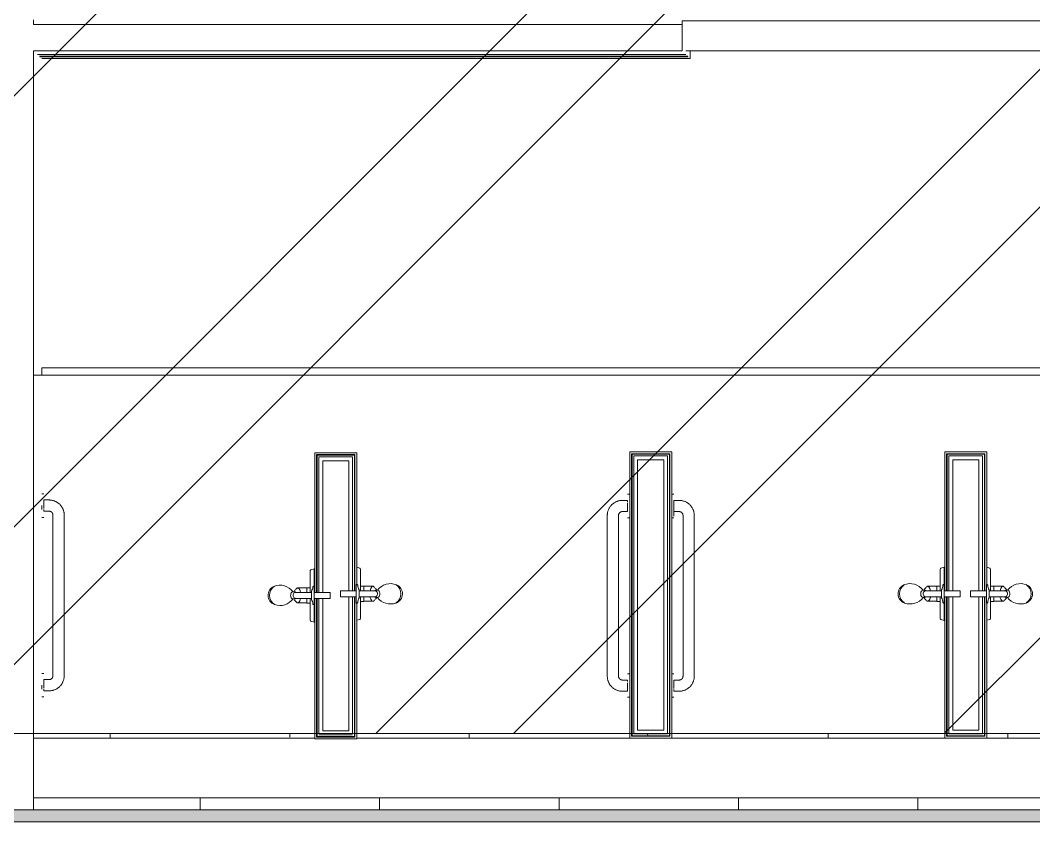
# Model space of a CAD drawing. Header units: inches. Extents: x -1442 to 61540, y -36095 to 93.
# Drawn here: x 59768.4 to 59904, y -22798.5 to -22691.4 of the extents above; entities that cross this region are included whole.
import ezdxf

# ---------------------------------------------------------------- set-up
doc = ezdxf.new("R2010")
doc.units = ezdxf.units.IN
doc.header["$MEASUREMENT"] = 0
for name, color, linetype, lineweight in [('A-DETL', 90, 'Continuous', 9), ('A-DETL-GENF', 92, 'Continuous', 9), ('A-FLOR', 192, 'Continuous', 9), ('A-FLOR-PATT', 8, 'Continuous', 9), ('A-GENM', 13, 'Continuous', 9), ('A-WALL', 113, 'Continuous', 9), ('A-WALL-PATT', 111, 'Continuous', 15), ('I-WALL', 2, 'Continuous', 9), ('P-SANR-FIXT', 6, 'Continuous', 9), ('Q-SPCQ', 91, 'Continuous', 9), ('S-BEAM', 12, 'Continuous', 9)]:
    doc.layers.add(name, color=color, linetype=linetype, lineweight=lineweight)
pattern_1 = [(296.565, (34306.39, 34.56), (0.0002, 230.39997), [25.76, -489.431]), (33.69, (34317.91, 11.52), (0.0005, 230.3997), [41.536, -789.183]), (33.69, (34548.31, 11.52), (0.0005, 230.3997), [41.536, -789.183]), (33.69, (34778.71, 11.52), (0.0005, 230.3997), [41.536, -789.183]), (116.565, (34352.47, 34.56), (0.0002, 230.39997), [25.76, -489.431]), (213.69, (34340.95, 57.6), (0.0005, 230.3997), [41.536, -789.183]), (213.69, (34571.35, 57.6), (0.0005, 230.3997), [41.536, -789.183]), (213.69, (34801.75, 57.6), (0.0005, 230.3997), [41.536, -789.183]), (26.565, (34398.55, 34.56), (0.0002, 230.4), [51.519, -463.671]), (26.565, (34628.95, 34.56), (0.0002, 230.4), [51.519, -463.671]), (270, (34444.63, 57.6), (230.4, 1e-14), [23.04, -207.36]), (225, (34444.63, 34.56), (-3e-14, 230.3994), [32.583, -293.251]), (135, (34421.59, 11.52), (3e-14, 230.3994), [32.583, -293.251]), (288.435, (34352.47, 103.68), (-0.0002, 230.40039), [36.429, -692.159]), (18.435, (34364, 69.12), (-0.0002, 230.4004), [36.429, -692.159]), (18.435, (34594.4, 69.12), (-0.0002, 230.4004), [36.429, -692.159]), (18.435, (34824.8, 69.12), (-0.0002, 230.4004), [36.429, -692.159]), (135, (34398.55, 80.64), (3e-14, 230.3994), [32.583, -293.251]), (180, (34375.5, 103.68), (-3e-14, -230.4), [23.04, -207.36]), (251.565, (34294.87, 161.28), (0.0002, 230.40039), [36.429, -692.159]), (315, (34283.35, 126.72), (-3e-14, 230.3994), [32.583, -293.251]), (71.565, (34306.39, 103.68), (0.0002, 230.40039), [36.429, -692.159]), (135, (34317.91, 138.24), (3e-14, 230.3994), [32.583, -293.251]), (225, (34387.03, 161.28), (-3e-14, 230.3994), [32.583, -293.251]), (123.69, (34363.99, 138.24), (0.00055, 230.3997), [41.536, -789.183]), (123.69, (34594.39, 138.24), (0.00055, 230.3997), [41.536, -789.183]), (26.565, (34340.95, 172.8), (0.0002, 230.4), [25.76, -489.431]), (26.565, (34571.35, 172.8), (0.0002, 230.4), [25.76, -489.431]), (315, (34363.99, 184.32), (-3e-14, 230.3994), [32.583, -293.251]), (213.69, (34467.67, 218.88), (0.0005, 230.3997), [41.536, -789.183]), (213.69, (34698.07, 218.88), (0.0005, 230.3997), [41.536, -789.183]), (213.69, (34928.47, 218.88), (0.0005, 230.3997), [41.536, -789.183]), (296.565, (34433.11, 195.84), (0.0002, 230.39997), [25.76, -489.431]), (45, (34444.63, 172.8), (3e-14, 230.3994), [32.583, -293.251]), (90, (34467.67, 195.84), (-230.4, 1e-14), [23.04, -207.36]), (213.69, (34364, 230.4), (0.0005, 230.3997), [41.536, -789.183]), (213.69, (34594.4, 230.4), (0.0005, 230.3997), [41.536, -789.183]), (213.69, (34824.8, 230.4), (0.0005, 230.3997), [41.536, -789.183]), (315, (34329.43, 207.36), (-3e-14, 230.3994), [16.292, -309.543]), (26.565, (34340.95, 195.84), (0.0002, 230.4), [25.76, -489.431]), (26.565, (34571.35, 195.84), (0.0002, 230.4), [25.76, -489.431]), (90, (34364, 207.36), (-230.4, 1e-14), [23.04, -207.36]), (333.435, (34271.83, 218.88), (-0.0002, 230.4), [25.76, -489.431]), (333.435, (34502.23, 218.88), (-0.0002, 230.4), [25.76, -489.431]), (243.435, (34294.87, 207.36), (-0.0002, 230.39997), [25.76, -489.431]), (161.565, (34283.35, 184.32), (0.0002, 230.4004), [36.429, -692.159]), (161.565, (34513.75, 184.32), (0.0002, 230.4004), [36.429, -692.159]), (161.565, (34744.15, 184.32), (0.0002, 230.4004), [36.429, -692.159]), (45, (34248.79, 195.84), (3e-14, 230.3994), [32.583, -293.251]), (26.565, (34260.31, 0), (0.0002, 230.4), [25.76, -489.431]), (26.565, (34490.71, 0), (0.0002, 230.4), [25.76, -489.431]), (116.565, (34283.35, 11.52), (0.0002, 230.39997), [25.76, -489.431]), (206.565, (34271.83, 34.56), (0.0002, 230.4), [25.76, -489.431]), (206.565, (34502.23, 34.56), (0.0002, 230.4), [25.76, -489.431]), (296.565, (34248.79, 23.04), (0.0002, 230.39997), [25.76, -489.431]), (14.036, (34421.6, 103.68), (0.0007, 230.4001), [47.498, -902.465]), (14.036, (34652, 103.68), (0.0007, 230.4001), [47.498, -902.465]), (14.036, (34882.4, 103.68), (0.0007, 230.4001), [47.498, -902.465]), (14.036, (35112.8, 103.68), (0.0007, 230.4001), [47.498, -902.465]), (135, (34467.67, 115.2), (3e-14, 230.3994), [32.583, -293.251]), (198.435, (34444.63, 138.24), (-0.0002, 230.4004), [36.429, -692.159]), (198.435, (34675.03, 138.24), (-0.0002, 230.4004), [36.429, -692.159]), (198.435, (34905.43, 138.24), (-0.0002, 230.4004), [36.429, -692.159]), (296.565, (34410.07, 126.72), (0.0002, 230.39997), [25.76, -489.431]), (333.435, (34260.31, 69.12), (-0.0002, 230.4), [25.76, -489.431]), (333.435, (34490.71, 69.12), (-0.0002, 230.4), [25.76, -489.431]), (45, (34283.35, 57.6), (3e-14, 230.3994), [16.292, -309.543]), (116.565, (34294.87, 69.12), (0.0002, 230.39997), [25.76, -489.431]), (225, (34283.35, 92.16), (-3e-14, 230.3994), [32.583, -293.251])]

# ---------------------------------------------------------------- blocks, each defined once
blk = doc.blocks.new('817_Grab_Bars - 8170-001240-V39-Life Safety Plan')
at = {"layer": 'Q-SPCQ', "color": 7}
for p, q in [((25501.08, -22754.83), (25500.8, -22754.83)), ((25500.8, -22755.65), (25500.08, -22755.65)), ((25500.8, -22755.87), (25500.8, -22755.65)), ((25500.8, -22755.65), (25500.8, -22755.87)), ((25500.8, -22756.4), (25500.8, -22756.01)), ((25500.8, -22756.02), (25500.8, -22756.4)), ((25500.8, -22756.93), (25500.8, -22756.4)), ((25501.08, -22755.87), (25501.08, -22756.4)), ((25501.08, -22756.4), (25501.08, -22756.4)), ((25498.08, -22757.65), (25498.08, -22779.15)), ((25499.58, -22779.15), (25499.58, -22757.65)), ((25500.08, -22757.15), (25500.8, -22757.15)), ((25500.8, -22756.93), (25500.8, -22757.15)), ((25500.8, -22757.15), (25500.8, -22756.93)), ((25500.8, -22757.96), (25501.08, -22757.96)), ((25500.8, -22779.65), (25500.08, -22779.65)), ((25501.08, -22778.83), (25500.8, -22778.83)), ((25500.8, -22779.87), (25500.8, -22779.65)), ((25500.8, -22779.65), (25500.8, -22779.87)), ((25501.08, -22779.87), (25501.08, -22780.4)), ((25500.08, -22781.15), (25500.8, -22781.15)), ((25500.8, -22780.4), (25500.8, -22780.01)), ((25500.8, -22780.02), (25500.8, -22780.4)), ((25500.8, -22780.93), (25500.8, -22780.4)), ((25500.8, -22780.93), (25500.8, -22781.15)), ((25500.8, -22781.15), (25500.8, -22780.93)), ((25501.08, -22780.4), (25501.08, -22780.4)), ((25500.8, -22781.96), (25501.08, -22781.96))]:
    blk.add_line(p, q, dxfattribs=at)
at = {"layer": 'Q-SPCQ', "color": 7, "flags": 128}
for points in [[(25500.08, -22755.65), (25500, -22755.65), (25499.92, -22755.65), (25499.84, -22755.66), (25499.76, -22755.67), (25499.68, -22755.69), (25499.6, -22755.7), (25499.53, -22755.72), (25499.45, -22755.75), (25499.37, -22755.77), (25499.3, -22755.8), (25499.23, -22755.84), (25499.15, -22755.87), (25499.08, -22755.91), (25499.02, -22755.95), (25498.95, -22756), (25498.88, -22756.04), (25498.82, -22756.09), (25498.76, -22756.14), (25498.7, -22756.2), (25498.64, -22756.25), (25498.59, -22756.31), (25498.54, -22756.37), (25498.49, -22756.43), (25498.44, -22756.5), (25498.39, -22756.57), (25498.35, -22756.63), (25498.31, -22756.7), (25498.28, -22756.78), (25498.24, -22756.85), (25498.21, -22756.92), (25498.19, -22757), (25498.16, -22757.07), (25498.14, -22757.15), (25498.12, -22757.23), (25498.11, -22757.31), (25498.09, -22757.39), (25498.09, -22757.47), (25498.08, -22757.55), (25498.08, -22757.62), (25498.08, -22757.65)], [(25499.58, -22757.65), (25499.58, -22757.63), (25499.58, -22757.61), (25499.58, -22757.59), (25499.58, -22757.57), (25499.59, -22757.55), (25499.59, -22757.53), (25499.6, -22757.51), (25499.6, -22757.49), (25499.61, -22757.47), (25499.62, -22757.45), (25499.63, -22757.43), (25499.63, -22757.42), (25499.64, -22757.4), (25499.65, -22757.38), (25499.67, -22757.36), (25499.68, -22757.35), (25499.69, -22757.33), (25499.7, -22757.32), (25499.72, -22757.3), (25499.73, -22757.29), (25499.74, -22757.27), (25499.76, -22757.26), (25499.77, -22757.25), (25499.79, -22757.24), (25499.81, -22757.23), (25499.82, -22757.22), (25499.84, -22757.21), (25499.86, -22757.2), (25499.88, -22757.19), (25499.9, -22757.18), (25499.92, -22757.17), (25499.93, -22757.17), (25499.95, -22757.16), (25499.97, -22757.16), (25499.99, -22757.15), (25500.01, -22757.15), (25500.03, -22757.15), (25500.05, -22757.15), (25500.07, -22757.15), (25500.08, -22757.15)], [(25498.08, -22779.15), (25498.08, -22779.23), (25498.08, -22779.31), (25498.09, -22779.39), (25498.1, -22779.47), (25498.12, -22779.54), (25498.14, -22779.62), (25498.16, -22779.7), (25498.18, -22779.78), (25498.21, -22779.85), (25498.24, -22779.93), (25498.27, -22780), (25498.3, -22780.07), (25498.34, -22780.14), (25498.38, -22780.21), (25498.43, -22780.28), (25498.47, -22780.34), (25498.52, -22780.4), (25498.57, -22780.47), (25498.63, -22780.52), (25498.68, -22780.58), (25498.74, -22780.64), (25498.8, -22780.69), (25498.87, -22780.74), (25498.93, -22780.78), (25499, -22780.83), (25499.07, -22780.87), (25499.14, -22780.91), (25499.21, -22780.95), (25499.28, -22780.98), (25499.35, -22781.01), (25499.43, -22781.04), (25499.5, -22781.06), (25499.58, -22781.08), (25499.66, -22781.1), (25499.74, -22781.12), (25499.82, -22781.13), (25499.9, -22781.14), (25499.98, -22781.14), (25500.06, -22781.15), (25500.08, -22781.15)], [(25500.08, -22779.65), (25500.06, -22779.65), (25500.04, -22779.64), (25500.02, -22779.64), (25500, -22779.64), (25499.98, -22779.64), (25499.96, -22779.63), (25499.94, -22779.63), (25499.92, -22779.62), (25499.9, -22779.61), (25499.88, -22779.61), (25499.86, -22779.6), (25499.85, -22779.59), (25499.83, -22779.58), (25499.81, -22779.57), (25499.8, -22779.56), (25499.78, -22779.55), (25499.76, -22779.54), (25499.75, -22779.52), (25499.73, -22779.51), (25499.72, -22779.49), (25499.71, -22779.48), (25499.69, -22779.47), (25499.68, -22779.45), (25499.67, -22779.43), (25499.66, -22779.42), (25499.65, -22779.4), (25499.64, -22779.38), (25499.63, -22779.36), (25499.62, -22779.35), (25499.61, -22779.33), (25499.6, -22779.31), (25499.6, -22779.29), (25499.59, -22779.27), (25499.59, -22779.25), (25499.59, -22779.23), (25499.58, -22779.21), (25499.58, -22779.19), (25499.58, -22779.17), (25499.58, -22779.15), (25499.58, -22779.15)]]:
    blk.add_lwpolyline(points, dxfattribs=at)
blk = doc.blocks.new('817_Grab_Bars - 8170-001240-25748-Life Safety Plan')
at = {"layer": 'Q-SPCQ', "color": 7}
for p, q in [((25395.89, -22754.73), (25395.61, -22754.73)), ((25395.61, -22755.55), (25394.89, -22755.55)), ((25395.61, -22755.77), (25395.61, -22755.55)), ((25395.61, -22755.55), (25395.61, -22755.77)), ((25395.61, -22756.3), (25395.61, -22755.91)), ((25395.61, -22755.92), (25395.61, -22756.3)), ((25395.61, -22756.83), (25395.61, -22756.3)), ((25395.61, -22756.83), (25395.61, -22757.05)), ((25395.61, -22757.05), (25395.61, -22756.83)), ((25392.89, -22757.55), (25392.89, -22779.05)), ((25394.39, -22779.05), (25394.39, -22757.55)), ((25394.89, -22757.05), (25395.61, -22757.05)), ((25395.61, -22757.86), (25395.89, -22757.86)), ((25395.61, -22779.55), (25394.89, -22779.55)), ((25395.89, -22778.73), (25395.61, -22778.73)), ((25395.61, -22779.77), (25395.61, -22779.55)), ((25395.61, -22779.55), (25395.61, -22779.77)), ((25395.61, -22780.3), (25395.61, -22779.91)), ((25395.61, -22779.92), (25395.61, -22780.3)), ((25394.89, -22781.05), (25395.61, -22781.05)), ((25395.61, -22780.83), (25395.61, -22780.3)), ((25395.61, -22780.83), (25395.61, -22781.05)), ((25395.61, -22781.05), (25395.61, -22780.83)), ((25395.61, -22781.86), (25395.89, -22781.86))]:
    blk.add_line(p, q, dxfattribs=at)
at = {"layer": 'Q-SPCQ', "color": 7, "flags": 128}
for points in [[(25394.89, -22755.55), (25394.81, -22755.55), (25394.73, -22755.55), (25394.65, -22755.56), (25394.57, -22755.57), (25394.49, -22755.59), (25394.41, -22755.6), (25394.34, -22755.62), (25394.26, -22755.65), (25394.19, -22755.68), (25394.11, -22755.7), (25394.04, -22755.74), (25393.97, -22755.77), (25393.9, -22755.81), (25393.83, -22755.85), (25393.76, -22755.9), (25393.7, -22755.94), (25393.63, -22755.99), (25393.57, -22756.04), (25393.51, -22756.1), (25393.46, -22756.15), (25393.4, -22756.21), (25393.35, -22756.27), (25393.3, -22756.34), (25393.25, -22756.4), (25393.21, -22756.47), (25393.17, -22756.53), (25393.13, -22756.6), (25393.09, -22756.68), (25393.06, -22756.75), (25393.03, -22756.82), (25393, -22756.9), (25392.97, -22756.97), (25392.95, -22757.05), (25392.93, -22757.13), (25392.92, -22757.21), (25392.91, -22757.29), (25392.9, -22757.37), (25392.89, -22757.45), (25392.89, -22757.53), (25392.89, -22757.55)], [(25394.39, -22757.55), (25394.39, -22757.53), (25394.39, -22757.51), (25394.39, -22757.49), (25394.4, -22757.47), (25394.4, -22757.45), (25394.4, -22757.43), (25394.41, -22757.41), (25394.42, -22757.39), (25394.42, -22757.37), (25394.43, -22757.35), (25394.44, -22757.33), (25394.45, -22757.32), (25394.46, -22757.3), (25394.47, -22757.28), (25394.48, -22757.26), (25394.49, -22757.25), (25394.5, -22757.23), (25394.51, -22757.22), (25394.53, -22757.2), (25394.54, -22757.19), (25394.56, -22757.17), (25394.57, -22757.16), (25394.59, -22757.15), (25394.6, -22757.14), (25394.62, -22757.13), (25394.64, -22757.12), (25394.65, -22757.11), (25394.67, -22757.1), (25394.69, -22757.09), (25394.71, -22757.08), (25394.73, -22757.07), (25394.75, -22757.07), (25394.77, -22757.06), (25394.79, -22757.06), (25394.81, -22757.05), (25394.83, -22757.05), (25394.84, -22757.05), (25394.86, -22757.05), (25394.88, -22757.05), (25394.89, -22757.05)], [(25392.89, -22779.05), (25392.89, -22779.13), (25392.9, -22779.21), (25392.9, -22779.29), (25392.92, -22779.37), (25392.93, -22779.44), (25392.95, -22779.52), (25392.97, -22779.6), (25392.99, -22779.68), (25393.02, -22779.75), (25393.05, -22779.83), (25393.08, -22779.9), (25393.12, -22779.97), (25393.15, -22780.04), (25393.2, -22780.11), (25393.24, -22780.18), (25393.29, -22780.24), (25393.34, -22780.3), (25393.39, -22780.37), (25393.44, -22780.42), (25393.5, -22780.48), (25393.56, -22780.54), (25393.62, -22780.59), (25393.68, -22780.64), (25393.74, -22780.69), (25393.81, -22780.73), (25393.88, -22780.77), (25393.95, -22780.81), (25394.02, -22780.85), (25394.09, -22780.88), (25394.17, -22780.91), (25394.24, -22780.94), (25394.32, -22780.96), (25394.39, -22780.98), (25394.47, -22781), (25394.55, -22781.02), (25394.63, -22781.03), (25394.71, -22781.04), (25394.79, -22781.04), (25394.87, -22781.05), (25394.89, -22781.05)], [(25394.89, -22779.55), (25394.87, -22779.55), (25394.85, -22779.55), (25394.83, -22779.54), (25394.81, -22779.54), (25394.79, -22779.54), (25394.77, -22779.53), (25394.75, -22779.53), (25394.73, -22779.52), (25394.71, -22779.51), (25394.7, -22779.51), (25394.68, -22779.5), (25394.66, -22779.49), (25394.64, -22779.48), (25394.62, -22779.47), (25394.61, -22779.46), (25394.59, -22779.45), (25394.58, -22779.44), (25394.56, -22779.42), (25394.55, -22779.41), (25394.53, -22779.4), (25394.52, -22779.38), (25394.5, -22779.37), (25394.49, -22779.35), (25394.48, -22779.33), (25394.47, -22779.32), (25394.46, -22779.3), (25394.45, -22779.28), (25394.44, -22779.26), (25394.43, -22779.25), (25394.42, -22779.23), (25394.42, -22779.21), (25394.41, -22779.19), (25394.41, -22779.17), (25394.4, -22779.15), (25394.4, -22779.13), (25394.39, -22779.11), (25394.39, -22779.09), (25394.39, -22779.07), (25394.39, -22779.05), (25394.39, -22779.05)]]:
    blk.add_lwpolyline(points, dxfattribs=at)
blk = doc.blocks.new('817_Grab_Bars - 8170-001240-V40-Life Safety Plan')
at = {"layer": 'Q-SPCQ', "color": 7}
for p, q in [((25607.05, -22754.72), (25606.77, -22754.72)), ((25607.77, -22755.54), (25607.05, -22755.54)), ((25607.05, -22755.76), (25607.05, -22755.54)), ((25607.05, -22755.54), (25607.05, -22755.76)), ((25607.05, -22755.76), (25607.05, -22756.29)), ((25607.05, -22756.29), (25607.05, -22757.07)), ((25607.05, -22756.66), (25607.05, -22756.29)), ((25607.05, -22757.64), (25607.05, -22756.68)), ((25607.05, -22756.82), (25607.05, -22757.04)), ((25607.05, -22757.04), (25607.05, -22756.82)), ((25606.77, -22757.85), (25607.05, -22757.85)), ((25607.05, -22757.04), (25607.77, -22757.04)), ((25607.05, -22757.07), (25607.05, -22757.64)), ((25608.27, -22757.54), (25608.27, -22779.04)), ((25609.77, -22779.04), (25609.77, -22757.54)), ((25607.05, -22778.72), (25606.77, -22778.72)), ((25607.77, -22779.54), (25607.05, -22779.54)), ((25607.05, -22779.76), (25607.05, -22779.54)), ((25607.05, -22779.54), (25607.05, -22779.76)), ((25607.05, -22779.76), (25607.05, -22780.29)), ((25607.05, -22780.29), (25607.05, -22780.68)), ((25607.05, -22780.66), (25607.05, -22780.29)), ((25607.05, -22780.82), (25607.05, -22781.04)), ((25607.05, -22781.04), (25607.05, -22780.82)), ((25607.05, -22781.04), (25607.77, -22781.04)), ((25606.77, -22781.85), (25607.05, -22781.85))]:
    blk.add_line(p, q, dxfattribs=at)
at = {"layer": 'Q-SPCQ', "color": 7, "flags": 128}
for points in [[(25609.77, -22757.54), (25609.76, -22757.46), (25609.76, -22757.38), (25609.75, -22757.3), (25609.74, -22757.22), (25609.73, -22757.14), (25609.71, -22757.06), (25609.69, -22756.98), (25609.66, -22756.91), (25609.64, -22756.83), (25609.61, -22756.76), (25609.57, -22756.69), (25609.54, -22756.61), (25609.5, -22756.54), (25609.46, -22756.47), (25609.42, -22756.41), (25609.37, -22756.34), (25609.32, -22756.28), (25609.27, -22756.22), (25609.21, -22756.16), (25609.16, -22756.1), (25609.1, -22756.05), (25609.04, -22756), (25608.98, -22755.95), (25608.91, -22755.9), (25608.85, -22755.85), (25608.78, -22755.81), (25608.71, -22755.77), (25608.64, -22755.74), (25608.56, -22755.7), (25608.49, -22755.67), (25608.41, -22755.65), (25608.34, -22755.62), (25608.26, -22755.6), (25608.18, -22755.58), (25608.11, -22755.57), (25608.03, -22755.55), (25607.95, -22755.55), (25607.87, -22755.54), (25607.79, -22755.54), (25607.77, -22755.54)], [(25607.77, -22757.04), (25607.79, -22757.04), (25607.81, -22757.04), (25607.83, -22757.04), (25607.84, -22757.04), (25607.86, -22757.05), (25607.88, -22757.05), (25607.9, -22757.06), (25607.92, -22757.06), (25607.94, -22757.07), (25607.96, -22757.08), (25607.98, -22757.08), (25608, -22757.09), (25608.01, -22757.1), (25608.03, -22757.11), (25608.05, -22757.12), (25608.06, -22757.14), (25608.08, -22757.15), (25608.09, -22757.16), (25608.11, -22757.17), (25608.12, -22757.19), (25608.14, -22757.2), (25608.15, -22757.22), (25608.16, -22757.23), (25608.17, -22757.25), (25608.19, -22757.27), (25608.2, -22757.28), (25608.21, -22757.3), (25608.22, -22757.32), (25608.22, -22757.34), (25608.23, -22757.36), (25608.24, -22757.37), (25608.24, -22757.39), (25608.25, -22757.41), (25608.25, -22757.43), (25608.26, -22757.45), (25608.26, -22757.47), (25608.26, -22757.49), (25608.26, -22757.51), (25608.27, -22757.53), (25608.27, -22757.54)], [(25607.77, -22781.04), (25607.85, -22781.04), (25607.93, -22781.03), (25608, -22781.02), (25608.08, -22781.01), (25608.16, -22781), (25608.24, -22780.98), (25608.32, -22780.96), (25608.39, -22780.94), (25608.47, -22780.91), (25608.54, -22780.88), (25608.62, -22780.85), (25608.69, -22780.81), (25608.76, -22780.77), (25608.83, -22780.73), (25608.89, -22780.69), (25608.96, -22780.64), (25609.02, -22780.59), (25609.08, -22780.54), (25609.14, -22780.49), (25609.2, -22780.43), (25609.25, -22780.37), (25609.31, -22780.31), (25609.36, -22780.25), (25609.4, -22780.18), (25609.45, -22780.12), (25609.49, -22780.05), (25609.53, -22779.98), (25609.57, -22779.91), (25609.6, -22779.84), (25609.63, -22779.76), (25609.66, -22779.69), (25609.68, -22779.61), (25609.7, -22779.53), (25609.72, -22779.46), (25609.74, -22779.38), (25609.75, -22779.3), (25609.76, -22779.22), (25609.76, -22779.14), (25609.77, -22779.06), (25609.77, -22779.04)], [(25608.27, -22779.04), (25608.26, -22779.06), (25608.26, -22779.08), (25608.26, -22779.1), (25608.26, -22779.12), (25608.26, -22779.14), (25608.25, -22779.16), (25608.25, -22779.18), (25608.24, -22779.19), (25608.23, -22779.21), (25608.23, -22779.23), (25608.22, -22779.25), (25608.21, -22779.27), (25608.2, -22779.29), (25608.19, -22779.3), (25608.18, -22779.32), (25608.17, -22779.34), (25608.15, -22779.35), (25608.14, -22779.37), (25608.13, -22779.38), (25608.11, -22779.4), (25608.1, -22779.41), (25608.08, -22779.42), (25608.07, -22779.43), (25608.05, -22779.45), (25608.04, -22779.46), (25608.02, -22779.47), (25608, -22779.48), (25607.98, -22779.49), (25607.96, -22779.5), (25607.95, -22779.5), (25607.93, -22779.51), (25607.91, -22779.52), (25607.89, -22779.52), (25607.87, -22779.53), (25607.85, -22779.53), (25607.83, -22779.53), (25607.81, -22779.54), (25607.79, -22779.54), (25607.77, -22779.54), (25607.77, -22779.54)]]:
    blk.add_lwpolyline(points, dxfattribs=at)
blk = doc.blocks.new('Shower Tile Threshold - Shower Tile Threshold-209406-Life Safety Plan')
at = {"layer": 'A-GENM', "color": 7}
for p, q in [((-36, -5.8), (-36, -5.5)), ((-36, -6), (-36, -5.8)), ((-36, -6), (12, -6)), ((12, -5.5), (12, -5.8)), ((12, -5.8), (12, -6))]:
    blk.add_line(p, q, dxfattribs=at)
blk = doc.blocks.new('Shower-Unit-Zurn-Z7301-SS-MT-DV2P-HW - Z7301-SS-MT-DV2P-HW-253514-Life Safety Plan')
at = {"layer": 'P-SANR-FIXT', "color": 7}
for p, q in [((-0.48, 2.64), (-0.48, 2.84)), ((0.48, 2.84), (0.48, 2.64)), ((-1, 0.99), (-1, 2.23)), ((-0.4, 0.38), (-0.4, 2.46)), ((0.4, 2.46), (0.4, 0.38)), ((1, 2.23), (1, 0.99)), ((-3.56, 0), (-3.43, 0.45)), ((-1.24, 0), (-3.56, 0)), ((-3.31, 0.54), (-1.03, 0.54)), ((-1.24, 0), (-1.24, 0.1)), ((-1.03, 0.99), (-1, 0.99)), ((-1.03, 0.54), (-1.03, 0.99)), ((-1.03, 0.54), (-0.4, 0.54)), ((-1, 0.99), (-0.4, 0.99)), ((-0.55, 0.38), (-0.4, 0.38)), ((-0.4, 0.38), (0.4, 0.38)), ((0.4, 0.99), (1, 0.99)), ((0.4, 0.54), (1.03, 0.54)), ((0.4, 0.38), (0.55, 0.38)), ((1, 0.99), (1.03, 0.99)), ((1.03, 0.99), (1.03, 0.54)), ((1.03, 0.54), (3.31, 0.54)), ((1.24, 0.1), (1.24, 0)), ((3.56, 0), (1.24, 0)), ((3.43, 0.45), (3.56, 0)), ((-0.4, 0), (-1.24, 0)), ((-0.4, -2.13), (-0.4, 0)), ((-0.4, 0), (0.4, 0)), ((0.4, 0), (0.4, -2.13)), ((1.24, 0), (0.4, 0)), ((0.4, -2.13), (-0.4, -2.13))]:
    blk.add_line(p, q, dxfattribs=at)
for centre, radius, start, end in [((0, 4.86), 1.31, 23.5819, 159.9825), ((0, 4.51), 1.46, 32.9208, 147.0792), ((0.79, 4.57), 2.15, 159.9825, 233.8466), ((-0.79, 4.57), 2.15, 306.1534, 22.1739), ((-0.63, 2.12), 0.388, 129.5027, 162.4973), ((-2.26, 4.09), 2.18, 309.5027, 319.6833), ((2.26, 4.09), 2.18, 220.3167, 230.4973), ((0.63, 2.12), 0.388, 17.5027, 50.4973), ((-3.31, 0.42), 0.125, 90, 164), ((-1.14, 0.1), 0.0945, 90, 180), ((-1.14, 1.21), 1.02, 270, 305.478), ((1.14, 1.21), 1.02, 234.522, 270), ((1.14, 0.1), 0.0945, 0, 90), ((3.31, 0.42), 0.125, 16, 90)]:
    blk.add_arc(centre, radius, start, end, dxfattribs=at)
for centre, major_axis, ratio, start_param, end_param in [((0, 2.84), (0.476, 0), 0.662364, 0, 3.141593), ((0, 2.46), (0.4, 0), 0.941821, 0, 3.141593), ((-0.11, 2.15), (1.11, 0.08), 0.351489, 5.17721, 6.593422)]:
    blk.add_ellipse(centre, major_axis=major_axis, ratio=ratio, start_param=start_param, end_param=end_param, dxfattribs=at)
blk.add_open_spline([(-0.42, 1.83), (-0.46, 1.84), (-0.57, 1.87), (-0.78, 1.95), (-0.96, 2.08), (-1.02, 2.22), (-0.98, 2.3), (-0.94, 2.34)], degree=3, knots=[0.0572746, 0.0572746, 0.0572746, 0.0572746, 0.1428571, 0.2857143, 0.5714286, 0.7857143, 1, 1, 1, 1], dxfattribs=at)
for points in [[(-0.4, 2.46), (-0.42, 2.48), (-0.44, 2.52), (-0.47, 2.58), (-0.48, 2.62), (-0.48, 2.64)], [(0.48, 2.64), (0.48, 2.62), (0.47, 2.58), (0.44, 2.52), (0.42, 2.48), (0.4, 2.46)]]:
    blk.add_open_spline(points, degree=3, dxfattribs=at)
blk = doc.blocks.new('Shower-Unit-Zurn-Z7301-SS-MT-DV2P-HW - Z7301-SS-MT-DV2P-HW-253545-Life Safety Plan')
at = {"layer": 'P-SANR-FIXT', "color": 7}
for p, q in [((0.4, 2.13), (-0.4, 2.13)), ((-0.4, 2.13), (-0.4, 0)), ((0.4, 0), (0.4, 2.13)), ((-0.4, 0), (-1.24, 0)), ((-1.24, 0), (-1.24, -0.1)), ((-0.4, 0), (0.4, 0)), ((1.24, 0), (0.4, 0)), ((1.24, -0.1), (1.24, 0)), ((-3.54, -0.06), (-3.43, -0.45)), ((-3.31, -0.54), (-1.03, -0.54)), ((-1.03, -0.54), (-0.4, -0.54)), ((-1.03, -0.54), (-1.03, -0.99)), ((-1.03, -0.99), (-1, -0.99)), ((-1, -0.99), (-0.4, -0.99)), ((-1, -0.99), (-1, -2.23)), ((-0.55, -0.38), (-0.4, -0.38)), ((-0.4, -0.38), (-0.4, -2.46)), ((-0.4, -0.38), (0.4, -0.38)), ((0.4, -2.46), (0.4, -0.38)), ((0.4, -0.38), (0.55, -0.38)), ((0.4, -0.54), (1.03, -0.54)), ((0.4, -0.99), (1, -0.99)), ((1, -2.23), (1, -0.99)), ((1, -0.99), (1.03, -0.99)), ((1.03, -0.99), (1.03, -0.54)), ((1.03, -0.54), (3.31, -0.54)), ((3.43, -0.45), (3.54, -0.06)), ((-0.48, -2.64), (-0.48, -2.84)), ((0.48, -2.84), (0.48, -2.64))]:
    blk.add_line(p, q, dxfattribs=at)
for centre, radius, start, end in [((-3.31, -0.42), 0.125, 196, 270), ((-1.14, -0.1), 0.0945, 180, 270), ((-1.14, -1.21), 1.02, 54.522, 90), ((1.14, -1.21), 1.02, 90, 125.478), ((1.14, -0.1), 0.0945, 270, 360), ((3.31, -0.42), 0.125, 270, 344), ((-0.63, -2.12), 0.388, 197.5027, 230.4973), ((-2.26, -4.09), 2.18, 40.3167, 50.4973), ((2.26, -4.09), 2.18, 129.5027, 139.6833), ((0.63, -2.12), 0.388, 309.5027, 342.4973), ((0.79, -4.57), 2.15, 126.1534, 200.0175), ((-0.79, -4.57), 2.15, 337.8261, 53.8466), ((0, -4.86), 1.31, 200.0175, 336.4181), ((0, -4.51), 1.46, 212.9208, 327.0792)]:
    blk.add_arc(centre, radius, start, end, dxfattribs=at)
for centre, major_axis, ratio, start_param, end_param in [((0, -2.46), (-0.4, 0), 0.941821, 0, 3.141593), ((-0.11, -2.15), (-1.11, 0.08), 0.351489, 2.831356, 4.247568), ((0, -2.84), (-0.476, 0), 0.662364, 0, 3.141593)]:
    blk.add_ellipse(centre, major_axis=major_axis, ratio=ratio, start_param=start_param, end_param=end_param, dxfattribs=at)
blk.add_open_spline([(-0.42, -1.83), (-0.46, -1.84), (-0.57, -1.87), (-0.78, -1.95), (-0.96, -2.08), (-1.02, -2.22), (-0.98, -2.3), (-0.94, -2.34)], degree=3, knots=[0.0572746, 0.0572746, 0.0572746, 0.0572746, 0.1428571, 0.2857143, 0.5714286, 0.7857143, 1, 1, 1, 1], dxfattribs=at)
for points in [[(-0.4, -2.46), (-0.42, -2.48), (-0.44, -2.52), (-0.47, -2.58), (-0.48, -2.62), (-0.48, -2.64)], [(0.48, -2.64), (0.48, -2.62), (0.47, -2.58), (0.44, -2.52), (0.42, -2.48), (0.4, -2.46)]]:
    blk.add_open_spline(points, degree=3, dxfattribs=at)
blk = doc.blocks.new('Locker Rooms and Restrooms_rvt-2-Life Safety Plan')
at = {"layer": 'A-FLOR-PATT'}
h = blk.add_hatch(dxfattribs=at)
h.set_pattern_fill('FP_11', color=27, style=0, pattern_type=2)
h.set_pattern_definition([(0, (59876.44, -22757.59), (-48, 23.996), [48, 0, 0, 0]), (90, (59900.44, -22769.59), (-48, 3e-15), [11.998, -11.998]), (90, (59888.44, -22757.59), (-48, 3e-15), [11.998, -11.998]), (90, (59912.44, -22757.59), (-48, 3e-15), [11.998, -11.998]), (0, (59876.44, -22745.592), (-48, 23.996), [48, 0, 0, 0]), (90, (59924.44, -22769.59), (-48, 3e-15), [11.998, -11.998])])
h.paths.add_polyline_path([(25521.39, -22796.91), (25672.89, -22796.8), (25672.83, -22796.55), (25672.08, -22796.55), (25672.14, -22796.3), (25672.08, -22796.3), (25671.83, -22796.55), (25671.83, -22795.3), (25521.39, -22795.3)], flags=0)
h.paths.add_polyline_path([(25648.89, -22787.3), (25648.33, -22786.74), (25648.33, -22786.99), (25648.58, -22787.05), (25648.64, -22787.3)], flags=0)
h.paths.add_polyline_path([(25660.26, -22787.3), (25671.83, -22787.3), (25671.83, -22786.68), (25648.89, -22786.68), (25648.89, -22787.3)], flags=0)
h.paths.add_polyline_path([(25643.27, -22787.3), (25643.52, -22787.3), (25643.58, -22787.05), (25643.83, -22786.99), (25643.83, -22786.74), (25643.52, -22787.05)], flags=0)
h.paths.add_polyline_path([(25606.77, -22787.3), (25606.2, -22786.74), (25606.2, -22786.99), (25606.45, -22787.05), (25606.52, -22787.3)], flags=0)
h.paths.add_polyline_path([(25641.74, -22787.3), (25643.27, -22787.3), (25643.27, -22786.68), (25606.77, -22786.68), (25606.77, -22787.3), (25623.21, -22787.3)], flags=0)
h.paths.add_polyline_path([(25523.52, -22787.3), (25559.02, -22787.17), (25559.02, -22786.68), (25521.39, -22786.68), (25521.39, -22787.3), (25522.8, -22787.3)], flags=0)
h.paths.add_polyline_path([(25601.39, -22787.3), (25601.45, -22787.05), (25601.7, -22786.99), (25601.7, -22786.74), (25601.14, -22787.3)], flags=0)
h.paths.add_polyline_path([(25601.14, -22787.3), (25601.14, -22786.68), (25564.64, -22786.68), (25564.64, -22787.3), (25586.17, -22787.3)], flags=0)
h.paths.add_polyline_path([(25559.29, -22787.3), (25559.33, -22787.17), (25559.58, -22787.1), (25559.58, -22786.85), (25559.27, -22787.3)], flags=0)
h.paths.add_polyline_path([(25564.36, -22787.3), (25564.39, -22787.16), (25564.08, -22786.85), (25564.08, -22787.1), (25564.33, -22787.17)], flags=0)
at = {"layer": 'A-WALL-PATT', "lineweight": 9}
h = blk.add_hatch(dxfattribs=at)
h.set_pattern_fill('FP_10', style=0, pattern_type=2)
h.set_pattern_definition(pattern_1)
h.paths.add_polyline_path([(25605.7, -22786.99), (25606.2, -22786.99), (25606.2, -22786.74), (25601.7, -22786.74), (25601.7, -22786.99), (25604.69, -22786.99)], flags=0)
h.paths.add_polyline_path([(25601.45, -22786.99), (25601.7, -22786.68), (25601.45, -22786.68)], flags=0)
h = blk.add_hatch(dxfattribs=at)
h.set_pattern_fill('FP_10', style=0, pattern_type=2)
h.set_pattern_definition(pattern_1)
h.paths.add_polyline_path([(25606.45, -22786.99), (25606.45, -22786.68), (25606.2, -22786.74)], flags=0)
h = blk.add_hatch(dxfattribs=at)
h.set_pattern_fill('FP_10', style=0, pattern_type=2)
h.set_pattern_definition(pattern_1)
h.paths.add_polyline_path([(25648.33, -22786.99), (25648.33, -22786.74), (25643.83, -22786.81), (25643.83, -22786.99), (25647.83, -22786.99)], flags=0)
h.paths.add_polyline_path([(25643.58, -22786.99), (25643.83, -22786.68), (25643.58, -22786.68)], flags=0)
h = blk.add_hatch(dxfattribs=at)
h.set_pattern_fill('FP_10', style=0, pattern_type=2)
h.set_pattern_definition(pattern_1)
h.paths.add_polyline_path([(25648.58, -22786.99), (25648.58, -22786.68), (25648.33, -22786.74)], flags=0)
h = blk.add_hatch(dxfattribs=at)
h.set_pattern_fill('FP_10', style=0, pattern_type=2)
h.set_pattern_definition(pattern_1)
h.paths.add_polyline_path([(25601.39, -22787.05), (25601.45, -22786.99), (25601.39, -22786.74)], flags=0)
h = blk.add_hatch(dxfattribs=at)
h.set_pattern_fill('FP_10', style=0, pattern_type=2)
h.set_pattern_definition(pattern_1)
h.paths.add_polyline_path([(25643.52, -22787.05), (25643.58, -22786.99), (25643.52, -22786.99)], flags=0)
at = {"layer": 'A-FLOR', "color": 7}
for p, q in [((25656.14, -22695.43), (25608.64, -22695.43)), ((25736.83, -22737.8), (25522.52, -22737.8)), ((25522.52, -22737.8), (25522.52, -22738.8)), ((25522.52, -22738.8), (25521.39, -22738.8)), ((25521.39, -22738.8), (25522.52, -22738.8)), ((25522.52, -22738.8), (25736.83, -22738.8))]:
    blk.add_line(p, q, dxfattribs=at)
at = {"layer": 'A-FLOR', "color": 143}
blk.add_line((25521.39, -22796.91), (25672.83, -22796.91), dxfattribs=at)
at = {"layer": 'A-WALL', "color": 7}
for p, q in [((25521.39, -22691.3), (25521.39, -22691.93)), ((25522.02, -22691.93), (25521.39, -22691.93)), ((25521.95, -22695.93), (25522.2, -22695.93)), ((25522.2, -22695.93), (25522.52, -22695.93)), ((25522.2, -22696.18), (25522.27, -22696.18)), ((25522.27, -22696.18), (25522.52, -22696.18)), ((25522.27, -22696.24), (25522.52, -22696.24)), ((25608.64, -22695.93), (25522.52, -22695.93)), ((25608.89, -22696.18), (25522.52, -22696.18)), ((25608.95, -22696.24), (25522.52, -22696.24)), ((25559.33, -22749.42), (25559.27, -22749.42)), ((25559.27, -22749.42), (25559.27, -22767.83)), ((25564.33, -22749.42), (25559.33, -22749.42)), ((25559.58, -22749.48), (25559.33, -22749.48)), ((25559.33, -22749.48), (25559.33, -22767.83)), ((25564.08, -22749.48), (25559.58, -22749.48)), ((25560.08, -22749.73), (25559.58, -22749.73)), ((25559.58, -22749.73), (25559.58, -22767.83)), ((25563.58, -22749.73), (25560.08, -22749.73)), ((25564.08, -22749.73), (25563.58, -22749.73)), ((25564.33, -22749.48), (25564.08, -22749.48)), ((25564.08, -22749.73), (25564.08, -22767.62)), ((25564.39, -22749.42), (25564.33, -22749.42)), ((25564.33, -22749.48), (25564.33, -22767.62)), ((25564.39, -22749.42), (25564.39, -22767.62)), ((25601.45, -22749.29), (25601.39, -22749.29)), ((25601.39, -22749.29), (25601.39, -22786.68)), ((25606.45, -22749.29), (25601.45, -22749.29)), ((25601.7, -22749.35), (25601.45, -22749.35)), ((25601.45, -22749.35), (25601.45, -22786.68)), ((25606.2, -22749.35), (25601.7, -22749.35)), ((25602.2, -22749.6), (25601.7, -22749.6)), ((25601.7, -22749.6), (25601.7, -22786.68)), ((25605.7, -22749.6), (25602.2, -22749.6)), ((25605.7, -22750.1), (25602.2, -22750.1)), ((25602.2, -22750.1), (25602.2, -22786.24)), ((25606.2, -22749.6), (25605.7, -22749.6)), ((25605.7, -22750.1), (25605.7, -22786.24)), ((25606.45, -22749.35), (25606.2, -22749.35)), ((25606.2, -22749.6), (25606.2, -22786.68)), ((25606.52, -22749.29), (25606.45, -22749.29)), ((25606.45, -22749.35), (25606.45, -22786.68)), ((25606.52, -22749.29), (25606.52, -22786.68)), ((25643.58, -22749.29), (25643.52, -22749.29)), ((25643.52, -22749.29), (25643.52, -22767.62)), ((25648.58, -22749.29), (25643.58, -22749.29)), ((25643.83, -22749.35), (25643.58, -22749.35)), ((25643.58, -22749.35), (25643.58, -22767.62)), ((25648.33, -22749.35), (25643.83, -22749.35)), ((25644.33, -22749.6), (25643.83, -22749.6)), ((25643.83, -22749.6), (25643.83, -22767.62)), ((25647.83, -22749.6), (25644.33, -22749.6)), ((25647.83, -22750.1), (25644.33, -22750.1)), ((25644.33, -22750.1), (25644.33, -22767.62)), ((25648.33, -22749.6), (25647.83, -22749.6)), ((25647.83, -22750.1), (25647.83, -22767.62)), ((25648.58, -22749.35), (25648.33, -22749.35)), ((25648.33, -22749.6), (25648.33, -22767.62)), ((25648.64, -22749.29), (25648.58, -22749.29)), ((25648.58, -22749.35), (25648.58, -22767.62)), ((25648.64, -22749.29), (25648.64, -22767.62)), ((25563.58, -22750.23), (25560.08, -22750.23)), ((25560.08, -22750.23), (25560.08, -22767.83)), ((25563.58, -22750.23), (25563.58, -22767.62)), ((25559.27, -22768.63), (25559.27, -22786.68)), ((25559.33, -22768.63), (25559.33, -22786.68)), ((25559.58, -22768.63), (25559.58, -22786.68)), ((25560.08, -22768.63), (25560.08, -22786.35)), ((25563.58, -22768.42), (25563.58, -22786.35)), ((25564.08, -22768.42), (25564.08, -22786.68)), ((25564.33, -22768.42), (25564.33, -22786.68)), ((25564.39, -22768.42), (25564.39, -22786.68)), ((25643.52, -22768.42), (25643.52, -22786.68)), ((25643.58, -22768.42), (25643.58, -22786.68)), ((25643.83, -22768.42), (25643.83, -22786.68)), ((25644.33, -22768.42), (25644.33, -22786.24)), ((25647.83, -22768.42), (25647.83, -22786.24)), ((25648.33, -22768.42), (25648.33, -22786.68)), ((25648.58, -22768.42), (25648.58, -22786.68)), ((25648.64, -22768.42), (25648.64, -22786.68)), ((25559.27, -22786.68), (25559.27, -22787.17)), ((25559.33, -22786.68), (25559.33, -22787.1)), ((25560.08, -22786.35), (25563.58, -22786.35)), ((25564.33, -22786.68), (25564.33, -22787.1)), ((25564.39, -22786.68), (25564.39, -22787.17)), ((25601.39, -22786.68), (25601.39, -22787.05)), ((25601.45, -22786.68), (25601.45, -22786.99)), ((25602.2, -22786.24), (25605.7, -22786.24)), ((25606.45, -22786.68), (25606.45, -22786.99)), ((25606.52, -22786.68), (25606.52, -22787.05)), ((25643.52, -22786.68), (25643.52, -22787.05)), ((25643.58, -22786.68), (25643.58, -22786.99)), ((25644.33, -22786.24), (25647.83, -22786.24)), ((25648.58, -22786.68), (25648.58, -22786.99)), ((25648.64, -22786.68), (25648.64, -22787.05)), ((25559.27, -22787.17), (25559.33, -22787.17)), ((25559.33, -22787.1), (25559.58, -22787.1)), ((25559.33, -22787.17), (25564.33, -22787.17)), ((25559.58, -22786.85), (25560.08, -22786.85)), ((25559.58, -22787.1), (25564.08, -22787.1)), ((25560.08, -22786.85), (25563.58, -22786.85)), ((25563.58, -22786.85), (25564.08, -22786.85)), ((25564.08, -22787.1), (25564.33, -22787.1)), ((25564.33, -22787.17), (25564.39, -22787.17)), ((25601.39, -22787.05), (25601.45, -22787.05)), ((25601.45, -22786.99), (25601.7, -22786.99)), ((25601.45, -22787.05), (25606.45, -22787.05)), ((25601.7, -22786.74), (25602.2, -22786.74)), ((25601.7, -22786.99), (25606.2, -22786.99)), ((25602.2, -22786.74), (25605.7, -22786.74)), ((25605.7, -22786.74), (25606.2, -22786.74)), ((25606.2, -22786.99), (25606.45, -22786.99)), ((25606.45, -22787.05), (25606.52, -22787.05)), ((25643.52, -22787.05), (25643.58, -22787.05)), ((25643.58, -22786.99), (25643.83, -22786.99)), ((25643.58, -22787.05), (25648.58, -22787.05)), ((25643.83, -22786.74), (25644.33, -22786.74)), ((25643.83, -22786.99), (25648.33, -22786.99)), ((25644.33, -22786.74), (25647.83, -22786.74)), ((25647.83, -22786.74), (25648.33, -22786.74)), ((25648.33, -22786.99), (25648.58, -22786.99)), ((25648.58, -22787.05), (25648.64, -22787.05))]:
    blk.add_line(p, q, dxfattribs=at)
at = {"layer": 'I-WALL', "color": 250, "lineweight": 15}
for p, q in [((25608.14, -22691.93), (25522.02, -22691.93)), ((25608.14, -22695.43), (25608.14, -22691.93)), ((25521.39, -22695.43), (25522.02, -22695.43)), ((25521.39, -22786.68), (25521.39, -22695.43)), ((25522.02, -22695.43), (25608.14, -22695.43)), ((25608.14, -22695.43), (25522.52, -22695.43)), ((25609.2, -22696.24), (25609.2, -22695.43)), ((25522.52, -22696.49), (25609.2, -22696.49)), ((25609.2, -22696.49), (25609.2, -22696.24)), ((25559.27, -22749.17), (25559.02, -22749.17)), ((25559.02, -22749.17), (25559.02, -22767.86)), ((25564.39, -22749.17), (25559.27, -22749.17)), ((25564.64, -22749.17), (25564.39, -22749.17)), ((25564.64, -22766.87), (25564.64, -22749.17)), ((25601.39, -22749.04), (25601.14, -22749.04)), ((25601.14, -22749.04), (25601.14, -22786.68)), ((25606.52, -22749.04), (25601.39, -22749.04)), ((25606.77, -22749.04), (25606.52, -22749.04)), ((25606.77, -22786.68), (25606.77, -22749.04)), ((25643.52, -22749.04), (25643.27, -22749.04)), ((25643.27, -22749.04), (25643.27, -22767.65)), ((25648.64, -22749.04), (25643.52, -22749.04)), ((25648.89, -22749.04), (25648.64, -22749.04)), ((25648.89, -22766.87), (25648.89, -22749.04)), ((25559.02, -22768.63), (25559.02, -22786.68)), ((25643.27, -22768.42), (25643.27, -22786.68)), ((25564.64, -22786.68), (25564.64, -22769.17)), ((25648.89, -22786.68), (25648.89, -22769.17)), ((25521.39, -22796.91), (25521.39, -22786.68)), ((25559.02, -22786.68), (25559.02, -22787.42)), ((25564.64, -22787.42), (25564.64, -22786.68)), ((25601.14, -22786.68), (25601.14, -22787.3)), ((25606.77, -22787.3), (25606.77, -22786.68)), ((25643.27, -22786.68), (25643.27, -22787.3)), ((25648.89, -22787.3), (25648.89, -22786.68)), ((25559.02, -22787.42), (25559.27, -22787.42)), ((25559.27, -22787.42), (25564.39, -22787.42)), ((25564.39, -22787.42), (25564.64, -22787.42)), ((25601.14, -22787.3), (25601.39, -22787.3)), ((25601.39, -22787.3), (25606.52, -22787.3)), ((25606.52, -22787.3), (25606.77, -22787.3)), ((25643.27, -22787.3), (25643.52, -22787.3)), ((25643.52, -22787.3), (25648.64, -22787.3)), ((25648.64, -22787.3), (25648.89, -22787.3)), ((25517.89, -22796.91), (25521.39, -22796.91))]:
    blk.add_line(p, q, dxfattribs=at)
at = {"lineweight": 9}
for name, p, rotation in [('Shower Tile Threshold - Shower Tile Threshold-209406-Life Safety Plan', (25620.14, -22697.43), 180), ('817_Grab_Bars - 8170-001240-V39-Life Safety Plan', (51023.59, -45536.63), 180), ('Shower-Unit-Zurn-Z7301-SS-MT-DV2P-HW - Z7301-SS-MT-DV2P-HW-253514-Life Safety Plan', (25558.95, -22768.23), 90.00000000000074), ('Shower-Unit-Zurn-Z7301-SS-MT-DV2P-HW - Z7301-SS-MT-DV2P-HW-253545-Life Safety Plan', (25564.58, -22768.02), 89.99999999999926), ('Shower-Unit-Zurn-Z7301-SS-MT-DV2P-HW - Z7301-SS-MT-DV2P-HW-253514-Life Safety Plan', (25643.2, -22768.02), 90.00000000000074), ('Shower-Unit-Zurn-Z7301-SS-MT-DV2P-HW - Z7301-SS-MT-DV2P-HW-253545-Life Safety Plan', (25648.83, -22768.02), 89.99999999999926)]:
    blk.add_blockref(name, p, dxfattribs=dict(at, rotation=rotation))
for name, p in [('817_Grab_Bars - 8170-001240-25748-Life Safety Plan', (205.25, 0.01)), ('817_Grab_Bars - 8170-001240-V40-Life Safety Plan', (0, 0))]:
    blk.add_blockref(name, p, dxfattribs=at)
blk = doc.blocks.new('Girt_C - 8_D-1405500-Life Safety Plan')
at = {"layer": 'S-BEAM'}
for p, q in [((25559.02, -22787.3), (25521.39, -22787.3)), ((25601.39, -22787.3), (25564.64, -22787.3)), ((25643.52, -22787.3), (25606.52, -22787.3)), ((25671.83, -22787.3), (25648.64, -22787.3)), ((25521.39, -22795.3), (25671.83, -22795.3))]:
    blk.add_line(p, q, dxfattribs=at)

msp = doc.modelspace()

# ---------------------------------------------------------------- hatches: boundary and pattern name
at = {"layer": 'A-DETL-GENF'}
h = msp.add_hatch(dxfattribs=at)
h.set_pattern_fill('FP_8', color=8, style=0, pattern_type=2)
h.set_pattern_definition([(45, (34248.79, 0), (-38.01406, 38.01406), []), (45, (34248.79, 57.6), (-38.01406, 38.01406), [])])
h.paths.add_polyline_path([(59812.87, -22786.68), (59986.06, -22786.55), (59986.06, -22369.55), (59556.56, -22369.6), (59556.56, -22786.68), (59812.87, -22786.68)], flags=0)
at = {"layer": 'A-WALL-PATT', "lineweight": 9, "transparency": 33554649}
msp.add_hatch(color=256, dxfattribs=at).paths.add_polyline_path([(59723.83, -22798.48), (59921.62, -22798.48), (59921.62, -22796.91), (59585.6, -22796.91), (59585.6, -22798.48)], flags=0)

# ---------------------------------------------------------------- linework, layer by layer
at = {"layer": 'A-DETL'}
msp.add_line((59556.56, -22786.68), (59986.06, -22786.68), dxfattribs=at)
at = {"layer": 'A-WALL', "lineweight": 15}
for p, q in [((59921.62, -22796.91), (59585.6, -22796.91)), ((59585.6, -22798.48), (59921.62, -22798.48))]:
    msp.add_line(p, q, dxfattribs=at)

# ---------------------------------------------------------------- block references
at = {"color": 250, "lineweight": 5}
msp.add_blockref('Locker Rooms and Restrooms_rvt-2-Life Safety Plan', (34248.79, 0), dxfattribs=at)
at = {"layer": 'S-BEAM'}
msp.add_blockref('Girt_C - 8_D-1405500-Life Safety Plan', (34248.79, 0), dxfattribs=at)

doc.saveas('drawing.dxf')
